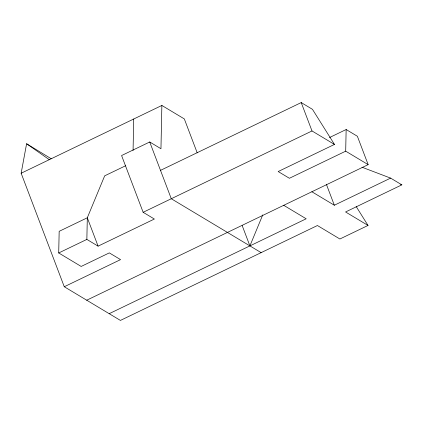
<?xml version="1.0" encoding="UTF-8"?>
<svg xmlns="http://www.w3.org/2000/svg" width="423" height="423" viewBox="0 0 423 423"><rect width="100%" height="100%" fill="white"/><g stroke="black" fill="none" stroke-linecap="round" stroke-linejoin="round"><path stroke-width="0.63" d="M51.22 158.747L26.596 143.751L21.15 173.234L64.264 286.736L120.55 259.622L109.319 252.885L81.179 266.442L58.712 252.965L59.167 231.328L87.307 217.771L104.671 175.836L125.779 165.673M98.088 246.144L86.858 239.407L87.307 217.771L98.088 246.144L154.374 219.035L143.143 212.293L121.586 155.542L149.726 141.985L160.957 148.727L161.866 105.449L21.15 173.234M133.065 150.477L133.721 119.006M86.726 300.208L368.158 164.642L345.691 151.17L346.146 129.528L329.496 137.549M262.741 214.905L249.903 245.9L242.173 225.544M160.507 170.363L301.218 102.578L312.454 109.319L334.461 144.428L278.175 171.542L289.406 178.279L345.691 151.17M58.712 252.965L86.858 239.407M143.143 212.293L312 130.956L334.461 144.428M109.192 313.681L306.189 218.786L283.727 205.314M311.873 191.756L334.334 205.229L390.619 178.115L401.85 184.851L345.565 211.965L368.026 225.443L339.886 239L317.419 225.522L120.423 320.423L64.264 286.736M362.035 167.233L390.619 178.115M400.634 184.391L401.85 184.851M346.146 129.528L357.377 136.264L368.158 164.642M161.866 105.449L184.328 118.921L197.213 152.851M261.134 252.637L171.283 198.736L149.726 141.985M26.596 143.751L49.295 159.677M356.15 206.493L368.026 225.443M301.218 102.578L312 130.956M326.366 184.259L334.334 205.229"/></g></svg>
